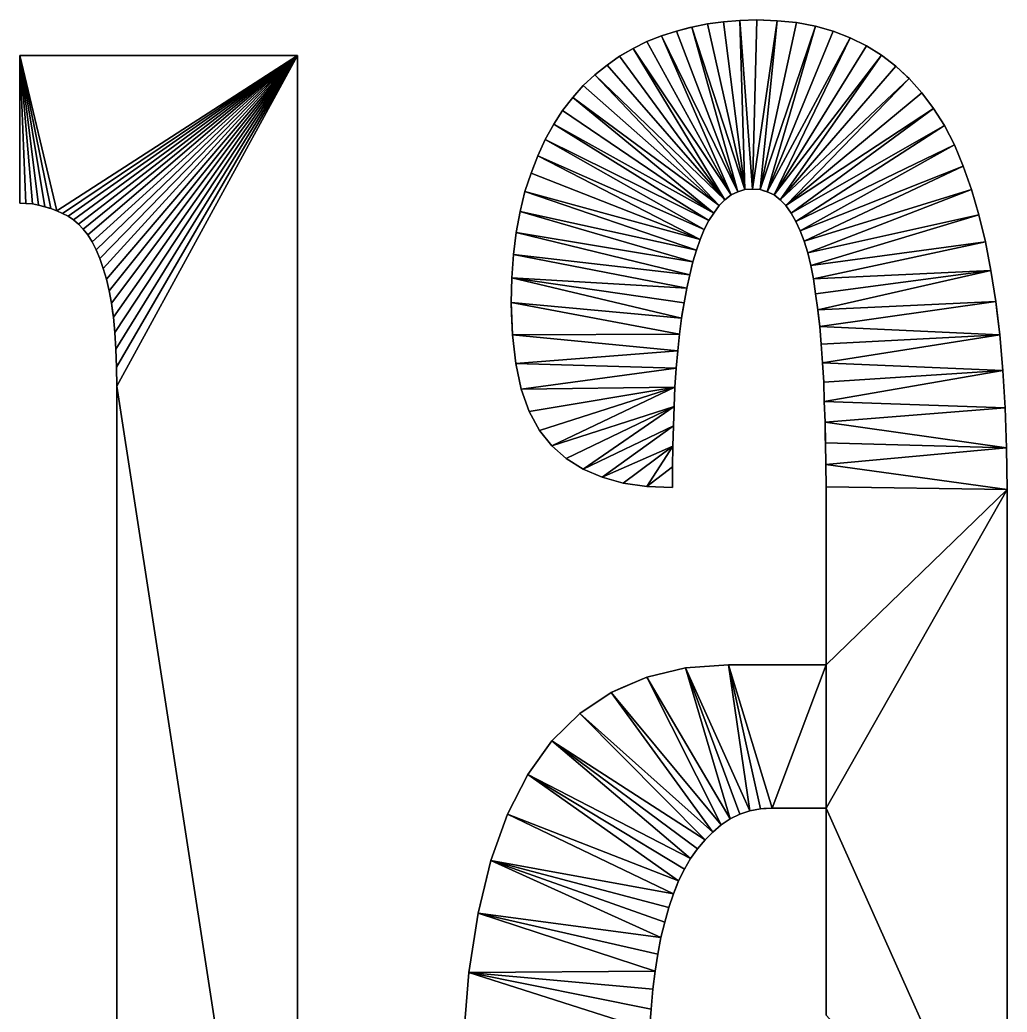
# Model space of a CAD drawing. Extents: x -29.1 to 29.1, y -25 to 25.
# Drawn here: x 5.527 to 9.063, y -12.741 to -9.188 of the extents above; entities that cross this region are included whole.
import ezdxf

# ---------------------------------------------------------------- set-up
doc = ezdxf.new("R2010")
doc.units = 0
doc.header["$MEASUREMENT"] = 0
doc.layers.add('ConstrLine', color=7, linetype='Continuous')
doc.layers.add('ObjLayer', color=2, linetype='Continuous')

msp = doc.modelspace()

# ---------------------------------------------------------------- linework, layer by layer
at = {"layer": 'ConstrLine'}
for points in [[(7.934, -9.214, 5), (8.124, -9.796, 5), (7.99, -9.202, 5)], [(7.934, -9.214, 4), (7.934, -9.214, 5), (7.99, -9.202, 5)], [(7.934, -9.214, 4), (7.99, -9.202, 5), (7.99, -9.202, 4)], [(8.047, -9.195, 5), (7.99, -9.202, 5), (8.124, -9.796, 5)], [(7.99, -9.202, 4), (7.99, -9.202, 5), (8.047, -9.195, 5)], [(7.99, -9.202, 4), (8.047, -9.195, 5), (8.047, -9.195, 4)], [(8.106, -9.19, 5), (8.047, -9.195, 5), (8.124, -9.796, 5)], [(8.047, -9.195, 4), (8.047, -9.195, 5), (8.106, -9.19, 5)], [(8.047, -9.195, 4), (8.106, -9.19, 5), (8.106, -9.19, 4)], [(8.166, -9.188, 5), (8.106, -9.19, 5), (8.151, -9.794, 5)], [(8.106, -9.19, 4), (8.106, -9.19, 5), (8.166, -9.188, 5)], [(8.106, -9.19, 4), (8.166, -9.188, 5), (8.166, -9.188, 4)], [(8.124, -9.796, 5), (8.151, -9.794, 5), (8.106, -9.19, 5)], [(8.239, -9.191, 5), (8.166, -9.188, 5), (8.151, -9.794, 5)], [(8.151, -9.794, 5), (8.178, -9.796, 5), (8.239, -9.191, 5)], [(8.239, -9.191, 5), (8.192, -9.1891, 4), (8.166, -9.188, 5)], [(8.166, -9.188, 4), (8.166, -9.188, 5), (8.192, -9.1891, 4)], [(8.309, -9.198, 5), (8.239, -9.191, 5), (8.178, -9.796, 5)], [(8.376, -9.211, 5), (8.309, -9.198, 5), (8.178, -9.796, 5)], [(8.239, -9.191, 5), (8.239, -9.191, 4), (8.192, -9.1891, 4)], [(8.239, -9.191, 4), (8.239, -9.191, 5), (8.309, -9.198, 5)], [(8.239, -9.191, 4), (8.309, -9.198, 5), (8.309, -9.198, 4)], [(8.309, -9.198, 4), (8.309, -9.198, 5), (8.376, -9.211, 5)], [(8.309, -9.198, 4), (8.376, -9.211, 5), (8.376, -9.211, 4)], [(7.879, -9.228, 5), (7.825, -9.245, 5), (8.098, -9.804, 5)], [(7.825, -9.245, 4), (7.825, -9.245, 5), (7.879, -9.228, 5)], [(7.825, -9.245, 4), (7.879, -9.228, 5), (7.879, -9.228, 4)], [(7.934, -9.214, 5), (7.879, -9.228, 5), (8.098, -9.804, 5)], [(7.934, -9.214, 5), (7.9261, -9.216, 4), (7.879, -9.228, 5)], [(7.879, -9.228, 4), (7.879, -9.228, 5), (7.9261, -9.216, 4)], [(7.934, -9.214, 5), (7.934, -9.214, 4), (7.9261, -9.216, 4)], [(8.124, -9.796, 5), (7.934, -9.214, 5), (8.098, -9.804, 5)], [(8.178, -9.796, 5), (8.204, -9.804, 5), (8.376, -9.211, 5)], [(8.44, -9.229, 5), (8.376, -9.211, 5), (8.204, -9.804, 5)], [(8.501, -9.253, 5), (8.44, -9.229, 5), (8.204, -9.804, 5)], [(8.44, -9.229, 5), (8.3938, -9.216, 4), (8.376, -9.211, 5)], [(8.376, -9.211, 4), (8.376, -9.211, 5), (8.3938, -9.216, 4)], [(8.44, -9.229, 5), (8.44, -9.229, 4), (8.3938, -9.216, 4)], [(8.44, -9.229, 4), (8.44, -9.229, 5), (8.501, -9.253, 5)], [(8.44, -9.229, 4), (8.501, -9.253, 5), (8.501, -9.253, 4)], [(7.773, -9.266, 5), (7.723, -9.29, 5), (8.075, -9.815, 5)], [(7.723, -9.29, 4), (7.723, -9.29, 5), (7.773, -9.266, 5)], [(7.723, -9.29, 4), (7.773, -9.266, 5), (7.773, -9.266, 4)], [(7.825, -9.245, 5), (7.773, -9.266, 5), (8.075, -9.815, 5)], [(7.773, -9.266, 4), (7.773, -9.266, 5), (7.825, -9.245, 5)], [(7.773, -9.266, 4), (7.825, -9.245, 5), (7.825, -9.245, 4)], [(8.075, -9.815, 5), (8.098, -9.804, 5), (7.825, -9.245, 5)], [(8.204, -9.804, 5), (8.228, -9.815, 5), (8.501, -9.253, 5)], [(8.559, -9.281, 5), (8.501, -9.253, 5), (8.228, -9.815, 5)], [(8.501, -9.253, 4), (8.501, -9.253, 5), (8.559, -9.281, 5)], [(8.501, -9.253, 4), (8.559, -9.281, 5), (8.559, -9.281, 4)], [(7.723, -9.29, 5), (7.675, -9.318, 5), (8.052, -9.832, 5)], [(7.675, -9.318, 5), (7.723, -9.29, 5), (7.68, -9.3151, 4)], [(7.723, -9.29, 4), (7.68, -9.3151, 4), (7.723, -9.29, 5)], [(8.052, -9.832, 5), (8.075, -9.815, 5), (7.723, -9.29, 5)], [(8.613, -9.314, 5), (8.559, -9.281, 5), (8.228, -9.815, 5)], [(8.559, -9.281, 4), (8.559, -9.281, 5), (8.613, -9.314, 5)], [(8.559, -9.281, 4), (8.613, -9.314, 5), (8.613, -9.314, 4)], [(5.594, -9.851, 5), (5.616, -9.857, 5), (5.527, -9.316, 5)], [(5.527, -9.844, 5), (5.549, -9.845, 5), (5.527, -9.316, 5)], [(5.549, -9.845, 5), (5.572, -9.847, 5), (5.527, -9.316, 5)], [(5.572, -9.847, 5), (5.594, -9.851, 5), (5.527, -9.316, 5)], [(5.616, -9.857, 5), (5.638, -9.864, 5), (5.527, -9.316, 5)], [(5.638, -9.864, 5), (5.659, -9.872, 5), (5.527, -9.316, 5)], [(5.527, -9.316, 5), (5.659, -9.872, 5), (6.522, -9.316, 5)], [(5.527, -9.316, 5), (5.527, -9.316, 4), (5.527, -9.844, 4)], [(5.527, -9.316, 5), (5.527, -9.844, 4), (5.527, -9.844, 5)], [(5.527, -9.316, 5), (6.522, -9.316, 5), (5.527, -9.316, 4)], [(6.522, -9.316, 5), (6.522, -9.316, 4), (5.527, -9.316, 4)], [(5.68, -9.881, 5), (6.522, -9.316, 5), (5.659, -9.872, 5)], [(5.7, -9.891, 5), (6.522, -9.316, 5), (5.68, -9.881, 5)], [(5.719, -9.904, 5), (6.522, -9.316, 5), (5.7, -9.891, 5)], [(5.737, -9.92, 5), (6.522, -9.316, 5), (5.719, -9.904, 5)], [(5.754, -9.938, 5), (6.522, -9.316, 5), (5.737, -9.92, 5)], [(5.77, -9.958, 5), (6.522, -9.316, 5), (5.754, -9.938, 5)], [(5.786, -9.983, 5), (6.522, -9.316, 5), (5.77, -9.958, 5)], [(5.8, -10.012, 5), (6.522, -9.316, 5), (5.786, -9.983, 5)], [(5.8, -10.012, 5), (5.814, -10.043, 5), (6.522, -9.316, 5)], [(5.814, -10.043, 5), (5.826, -10.078, 5), (6.522, -9.316, 5)], [(5.826, -10.078, 5), (5.837, -10.116, 5), (6.522, -9.316, 5)], [(5.837, -10.116, 5), (5.847, -10.158, 5), (6.522, -9.316, 5)], [(5.855, -10.203, 5), (6.522, -9.316, 5), (5.847, -10.158, 5)], [(5.862, -10.253, 5), (6.522, -9.316, 5), (5.855, -10.203, 5)], [(5.862, -10.253, 5), (5.867, -10.307, 5), (6.522, -9.316, 5)], [(5.867, -10.307, 5), (5.871, -10.367, 5), (6.522, -9.316, 5)], [(5.871, -10.367, 5), (5.873, -10.431, 5), (6.522, -9.316, 5)], [(5.873, -10.431, 5), (5.874, -10.5, 5), (6.522, -9.316, 5)], [(6.522, -9.316, 5), (5.874, -10.5, 5), (6.522, -14.698, 5)], [(6.522, -14.698, 5), (6.522, -14.698, 4), (6.522, -9.316, 5)], [(6.522, -9.316, 4), (6.522, -9.316, 5), (6.522, -14.698, 4)], [(7.675, -9.318, 5), (7.63, -9.35, 5), (8.052, -9.832, 5)], [(7.63, -9.35, 4), (7.63, -9.35, 5), (7.675, -9.318, 5)], [(7.63, -9.35, 4), (7.675, -9.318, 5), (7.675, -9.318, 4)], [(7.675, -9.318, 4), (7.675, -9.318, 5), (7.68, -9.3151, 4)], [(8.228, -9.815, 5), (8.25, -9.832, 5), (8.613, -9.314, 5)], [(8.664, -9.354, 5), (8.613, -9.314, 5), (8.25, -9.832, 5)], [(8.613, -9.314, 4), (8.613, -9.314, 5), (8.664, -9.354, 5)], [(8.613, -9.314, 4), (8.664, -9.354, 5), (8.664, -9.354, 4)], [(7.63, -9.35, 5), (7.586, -9.385, 5), (8.052, -9.832, 5)], [(7.586, -9.385, 4), (7.586, -9.385, 5), (7.63, -9.35, 5)], [(7.586, -9.385, 4), (7.63, -9.35, 5), (7.63, -9.35, 4)], [(8.712, -9.398, 5), (8.664, -9.354, 5), (8.25, -9.832, 5)], [(8.664, -9.354, 4), (8.664, -9.354, 5), (8.704, -9.3907, 4)], [(8.664, -9.354, 5), (8.712, -9.398, 5), (8.704, -9.3907, 4)], [(7.586, -9.385, 5), (7.545, -9.423, 5), (8.032, -9.853, 5)], [(7.545, -9.423, 4), (7.545, -9.423, 5), (7.586, -9.385, 5)], [(7.545, -9.423, 4), (7.586, -9.385, 5), (7.586, -9.385, 4)], [(8.032, -9.853, 5), (8.052, -9.832, 5), (7.586, -9.385, 5)], [(8.25, -9.832, 5), (8.27, -9.853, 5), (8.712, -9.398, 5)], [(8.757, -9.449, 5), (8.712, -9.398, 5), (8.27, -9.853, 5)], [(8.712, -9.398, 4), (8.704, -9.3907, 4), (8.712, -9.398, 5)], [(8.712, -9.398, 4), (8.712, -9.398, 5), (8.757, -9.449, 5)], [(8.712, -9.398, 4), (8.757, -9.449, 5), (8.757, -9.449, 4)], [(7.545, -9.423, 5), (7.507, -9.466, 5), (8.032, -9.853, 5)], [(7.545, -9.423, 4), (7.507, -9.466, 4), (7.507, -9.466, 5)], [(7.545, -9.423, 4), (7.507, -9.466, 5), (7.545, -9.423, 5)], [(8.799, -9.505, 5), (8.757, -9.449, 5), (8.27, -9.853, 5)], [(8.757, -9.449, 4), (8.757, -9.449, 5), (8.799, -9.505, 5)], [(8.757, -9.449, 4), (8.799, -9.505, 5), (8.799, -9.505, 4)], [(7.507, -9.466, 5), (7.471, -9.512, 5), (8.012, -9.88, 5)], [(7.507, -9.466, 4), (7.471, -9.512, 4), (7.471, -9.512, 5)], [(7.507, -9.466, 4), (7.471, -9.512, 5), (7.507, -9.466, 5)], [(8.012, -9.88, 5), (8.032, -9.853, 5), (7.507, -9.466, 5)], [(7.471, -9.512, 5), (7.439, -9.562, 5), (8.012, -9.88, 5)], [(7.471, -9.512, 4), (7.439, -9.562, 4), (7.439, -9.562, 5)], [(7.471, -9.512, 4), (7.439, -9.562, 5), (7.471, -9.512, 5)], [(8.27, -9.853, 5), (8.289, -9.88, 5), (8.799, -9.505, 5)], [(8.839, -9.566, 5), (8.799, -9.505, 5), (8.289, -9.88, 5)], [(8.799, -9.505, 4), (8.799, -9.505, 5), (8.839, -9.566, 5)], [(8.799, -9.505, 4), (8.839, -9.566, 5), (8.839, -9.566, 4)], [(7.439, -9.562, 5), (7.409, -9.617, 5), (7.995, -9.907, 5)], [(7.439, -9.562, 4), (7.409, -9.617, 4), (7.409, -9.617, 5)], [(7.439, -9.562, 4), (7.409, -9.617, 5), (7.439, -9.562, 5)], [(7.995, -9.907, 5), (8.012, -9.88, 5), (7.439, -9.562, 5)], [(8.289, -9.88, 5), (8.306, -9.91, 5), (8.839, -9.566, 5)], [(8.874, -9.636, 5), (8.839, -9.566, 5), (8.306, -9.91, 5)], [(8.839, -9.566, 4), (8.839, -9.566, 5), (8.874, -9.636, 5)], [(8.839, -9.566, 4), (8.874, -9.636, 5), (8.874, -9.636, 4)], [(7.409, -9.617, 5), (7.382, -9.675, 5), (7.978, -9.939, 5)], [(7.409, -9.617, 4), (7.382, -9.675, 4), (7.382, -9.675, 5)], [(7.409, -9.617, 4), (7.382, -9.675, 5), (7.409, -9.617, 5)], [(7.978, -9.939, 5), (7.995, -9.907, 5), (7.409, -9.617, 5)], [(8.306, -9.91, 5), (8.322, -9.944, 5), (8.874, -9.636, 5)], [(8.906, -9.712, 5), (8.874, -9.636, 5), (8.322, -9.944, 5)], [(8.874, -9.636, 4), (8.874, -9.636, 5), (8.906, -9.712, 5)], [(8.874, -9.636, 4), (8.906, -9.712, 5), (8.906, -9.712, 4)], [(7.382, -9.675, 5), (7.358, -9.737, 5), (7.963, -9.974, 5)], [(7.3615, -9.728, 4), (7.358, -9.737, 5), (7.382, -9.675, 5)], [(7.382, -9.675, 4), (7.3615, -9.728, 4), (7.382, -9.675, 5)], [(7.963, -9.974, 5), (7.978, -9.939, 5), (7.382, -9.675, 5)], [(7.3615, -9.728, 4), (7.358, -9.737, 4), (7.358, -9.737, 5)], [(8.322, -9.944, 5), (8.336, -9.981, 5), (8.906, -9.712, 5)], [(8.935, -9.796, 5), (8.906, -9.712, 5), (8.336, -9.981, 5)], [(8.906, -9.712, 4), (8.906, -9.712, 5), (8.935, -9.796, 5)], [(8.906, -9.712, 4), (8.935, -9.796, 5), (8.935, -9.796, 4)], [(7.358, -9.737, 5), (7.336, -9.803, 5), (7.963, -9.974, 5)], [(7.358, -9.737, 4), (7.336, -9.803, 4), (7.336, -9.803, 5)], [(7.358, -9.737, 4), (7.336, -9.803, 5), (7.358, -9.737, 5)], [(7.336, -9.803, 5), (7.319, -9.874, 5), (7.95, -10.013, 5)], [(7.336, -9.803, 4), (7.319, -9.874, 4), (7.319, -9.874, 5)], [(7.336, -9.803, 4), (7.319, -9.874, 5), (7.336, -9.803, 5)], [(7.95, -10.013, 5), (7.963, -9.974, 5), (7.336, -9.803, 5)], [(8.075, -9.815, 4), (8.098, -9.804, 5), (8.075, -9.815, 5)], [(8.098, -9.804, 5), (8.075, -9.815, 4), (8.098, -9.804, 4)], [(8.098, -9.804, 5), (8.098, -9.804, 4), (8.124, -9.796, 5)], [(8.124, -9.796, 4), (8.124, -9.796, 5), (8.098, -9.804, 4)], [(8.151, -9.794, 4), (8.151, -9.794, 5), (8.124, -9.796, 5)], [(8.124, -9.796, 4), (8.151, -9.794, 4), (8.124, -9.796, 5)], [(8.151, -9.794, 4), (8.178, -9.796, 5), (8.151, -9.794, 5)], [(8.151, -9.794, 4), (8.178, -9.796, 4), (8.178, -9.796, 5)], [(8.178, -9.796, 5), (8.178, -9.796, 4), (8.192, -9.8003, 4)], [(8.178, -9.796, 5), (8.192, -9.8003, 4), (8.204, -9.804, 5)], [(8.204, -9.804, 4), (8.204, -9.804, 5), (8.192, -9.8003, 4)], [(8.204, -9.804, 4), (8.228, -9.815, 4), (8.228, -9.815, 5)], [(8.204, -9.804, 4), (8.228, -9.815, 5), (8.204, -9.804, 5)], [(8.336, -9.981, 5), (8.349, -10.022, 5), (8.935, -9.796, 5)], [(8.935, -9.796, 5), (8.349, -10.022, 5), (8.962, -9.886, 5)], [(8.935, -9.796, 4), (8.935, -9.796, 5), (8.962, -9.886, 5)], [(8.935, -9.796, 4), (8.962, -9.886, 5), (8.962, -9.886, 4)], [(8.032, -9.853, 4), (8.052, -9.832, 5), (8.032, -9.853, 5)], [(8.052, -9.832, 4), (8.052, -9.832, 5), (8.032, -9.853, 4)], [(8.075, -9.815, 4), (8.075, -9.815, 5), (8.052, -9.832, 5)], [(8.052, -9.832, 4), (8.075, -9.815, 4), (8.052, -9.832, 5)], [(8.228, -9.815, 4), (8.25, -9.832, 4), (8.25, -9.832, 5)], [(8.228, -9.815, 4), (8.25, -9.832, 5), (8.228, -9.815, 5)], [(8.25, -9.832, 4), (8.27, -9.853, 4), (8.27, -9.853, 5)], [(8.25, -9.832, 4), (8.27, -9.853, 5), (8.25, -9.832, 5)], [(5.527, -9.844, 4), (5.549, -9.845, 4), (5.549, -9.845, 5)], [(5.527, -9.844, 4), (5.549, -9.845, 5), (5.527, -9.844, 5)], [(5.549, -9.845, 4), (5.572, -9.847, 4), (5.572, -9.847, 5)], [(5.549, -9.845, 4), (5.572, -9.847, 5), (5.549, -9.845, 5)], [(5.572, -9.847, 4), (5.594, -9.851, 4), (5.594, -9.851, 5)], [(5.572, -9.847, 4), (5.594, -9.851, 5), (5.572, -9.847, 5)], [(5.594, -9.851, 4), (5.616, -9.857, 4), (5.616, -9.857, 5)], [(5.594, -9.851, 4), (5.616, -9.857, 5), (5.594, -9.851, 5)], [(5.616, -9.857, 4), (5.632, -9.8621, 4), (5.616, -9.857, 5)], [(5.632, -9.8621, 4), (5.638, -9.864, 5), (5.616, -9.857, 5)], [(5.632, -9.8621, 4), (5.638, -9.864, 4), (5.638, -9.864, 5)], [(5.638, -9.864, 4), (5.659, -9.872, 4), (5.659, -9.872, 5)], [(5.638, -9.864, 4), (5.659, -9.872, 5), (5.638, -9.864, 5)], [(5.659, -9.872, 4), (5.68, -9.881, 4), (5.68, -9.881, 5)], [(5.659, -9.872, 4), (5.68, -9.881, 5), (5.659, -9.872, 5)], [(7.319, -9.874, 5), (7.305, -9.949, 5), (7.937, -10.055, 5)], [(7.319, -9.874, 4), (7.305, -9.949, 4), (7.305, -9.949, 5)], [(7.319, -9.874, 4), (7.305, -9.949, 5), (7.319, -9.874, 5)], [(7.937, -10.055, 5), (7.95, -10.013, 5), (7.319, -9.874, 5)], [(8.032, -9.853, 5), (8.012, -9.88, 5), (8.012, -9.88, 4)], [(8.032, -9.853, 4), (8.032, -9.853, 5), (8.012, -9.88, 4)], [(8.27, -9.853, 4), (8.289, -9.88, 4), (8.289, -9.88, 5)], [(8.27, -9.853, 4), (8.289, -9.88, 5), (8.27, -9.853, 5)], [(5.68, -9.881, 4), (5.7, -9.891, 4), (5.7, -9.891, 5)], [(5.68, -9.881, 4), (5.7, -9.891, 5), (5.68, -9.881, 5)], [(5.7, -9.891, 4), (5.719, -9.904, 4), (5.719, -9.904, 5)], [(5.7, -9.891, 4), (5.719, -9.904, 5), (5.7, -9.891, 5)], [(5.719, -9.904, 4), (5.737, -9.92, 4), (5.737, -9.92, 5)], [(5.719, -9.904, 4), (5.737, -9.92, 5), (5.719, -9.904, 5)], [(7.978, -9.939, 4), (7.995, -9.907, 4), (7.978, -9.939, 5)], [(7.995, -9.907, 5), (7.978, -9.939, 5), (7.995, -9.907, 4)], [(8.012, -9.88, 4), (8.012, -9.88, 5), (7.995, -9.907, 5)], [(7.995, -9.907, 5), (7.995, -9.907, 4), (8.012, -9.88, 4)], [(8.289, -9.88, 4), (8.306, -9.91, 4), (8.306, -9.91, 5)], [(8.289, -9.88, 4), (8.306, -9.91, 5), (8.289, -9.88, 5)], [(8.306, -9.91, 4), (8.322, -9.944, 4), (8.322, -9.944, 5)], [(8.306, -9.91, 4), (8.322, -9.944, 5), (8.306, -9.91, 5)], [(8.349, -10.022, 5), (8.36, -10.067, 5), (8.962, -9.886, 5)], [(8.985, -9.983, 5), (8.962, -9.886, 5), (8.36, -10.067, 5)], [(8.962, -9.886, 4), (8.962, -9.886, 5), (8.985, -9.983, 5)], [(8.962, -9.886, 4), (8.985, -9.983, 5), (8.985, -9.983, 4)], [(5.737, -9.92, 4), (5.754, -9.938, 4), (5.754, -9.938, 5)], [(5.737, -9.92, 4), (5.754, -9.938, 5), (5.737, -9.92, 5)], [(5.754, -9.938, 4), (5.77, -9.958, 4), (5.77, -9.958, 5)], [(5.754, -9.938, 4), (5.77, -9.958, 5), (5.754, -9.938, 5)], [(7.963, -9.974, 5), (7.963, -9.974, 4), (7.978, -9.939, 5)], [(7.978, -9.939, 4), (7.978, -9.939, 5), (7.963, -9.974, 4)], [(8.322, -9.944, 4), (8.336, -9.981, 4), (8.336, -9.981, 5)], [(8.322, -9.944, 4), (8.336, -9.981, 5), (8.322, -9.944, 5)], [(5.77, -9.958, 4), (5.786, -9.983, 4), (5.786, -9.983, 5)], [(5.77, -9.958, 4), (5.786, -9.983, 5), (5.77, -9.958, 5)], [(5.786, -9.983, 4), (5.8, -10.012, 4), (5.8, -10.012, 5)], [(5.786, -9.983, 4), (5.8, -10.012, 5), (5.786, -9.983, 5)], [(7.305, -9.949, 5), (7.295, -10.028, 5), (7.926, -10.101, 5)], [(7.305, -9.949, 4), (7.295, -10.028, 4), (7.295, -10.028, 5)], [(7.305, -9.949, 4), (7.295, -10.028, 5), (7.305, -9.949, 5)], [(7.926, -10.101, 5), (7.937, -10.055, 5), (7.305, -9.949, 5)], [(7.95, -10.013, 4), (7.963, -9.974, 5), (7.95, -10.013, 5)], [(7.963, -9.974, 4), (7.963, -9.974, 5), (7.95, -10.013, 4)], [(8.336, -9.981, 4), (8.349, -10.022, 4), (8.349, -10.022, 5)], [(8.336, -9.981, 4), (8.349, -10.022, 5), (8.336, -9.981, 5)], [(8.36, -10.067, 5), (8.369, -10.115, 5), (8.985, -9.983, 5)], [(9.005, -10.086, 5), (8.985, -9.983, 5), (8.369, -10.115, 5)], [(8.985, -9.983, 4), (8.985, -9.983, 5), (9.005, -10.086, 5)], [(8.985, -9.983, 4), (9.005, -10.086, 5), (9.005, -10.086, 4)], [(5.8, -10.012, 4), (5.814, -10.043, 4), (5.814, -10.043, 5)], [(5.8, -10.012, 4), (5.814, -10.043, 5), (5.8, -10.012, 5)], [(7.95, -10.013, 4), (7.95, -10.013, 5), (7.937, -10.055, 5)], [(7.95, -10.013, 4), (7.937, -10.055, 5), (7.937, -10.055, 4)], [(5.814, -10.043, 4), (5.826, -10.078, 4), (5.826, -10.078, 5)], [(5.814, -10.043, 4), (5.826, -10.078, 5), (5.814, -10.043, 5)], [(7.295, -10.028, 5), (7.289, -10.112, 5), (7.916, -10.149, 5)], [(7.295, -10.028, 4), (7.289, -10.112, 4), (7.289, -10.112, 5)], [(7.295, -10.028, 4), (7.289, -10.112, 5), (7.295, -10.028, 5)], [(7.916, -10.149, 5), (7.926, -10.101, 5), (7.295, -10.028, 5)], [(8.349, -10.022, 4), (8.36, -10.067, 4), (8.36, -10.067, 5)], [(8.349, -10.022, 4), (8.36, -10.067, 5), (8.349, -10.022, 5)], [(5.826, -10.078, 4), (5.837, -10.116, 4), (5.837, -10.116, 5)], [(5.826, -10.078, 4), (5.837, -10.116, 5), (5.826, -10.078, 5)], [(7.937, -10.055, 5), (7.926, -10.101, 5), (7.936, -10.0592, 4)], [(7.926, -10.101, 4), (7.936, -10.0592, 4), (7.926, -10.101, 5)], [(7.937, -10.055, 4), (7.937, -10.055, 5), (7.936, -10.0592, 4)], [(8.36, -10.067, 4), (8.369, -10.115, 4), (8.369, -10.115, 5)], [(8.36, -10.067, 4), (8.369, -10.115, 5), (8.36, -10.067, 5)], [(8.369, -10.115, 5), (8.377, -10.169, 5), (9.005, -10.086, 5)], [(8.377, -10.169, 5), (8.385, -10.226, 5), (9.005, -10.086, 5)], [(9.022, -10.197, 5), (9.005, -10.086, 5), (8.385, -10.226, 5)], [(9.005, -10.086, 4), (9.005, -10.086, 5), (9.022, -10.197, 5)], [(9.005, -10.086, 4), (9.022, -10.197, 5), (9.022, -10.197, 4)], [(5.837, -10.116, 4), (5.847, -10.158, 4), (5.847, -10.158, 5)], [(5.837, -10.116, 4), (5.847, -10.158, 5), (5.837, -10.116, 5)], [(7.289, -10.112, 5), (7.287, -10.2, 5), (7.897, -10.256, 5)], [(7.289, -10.112, 4), (7.287, -10.2, 4), (7.287, -10.2, 5)], [(7.289, -10.112, 4), (7.287, -10.2, 5), (7.289, -10.112, 5)], [(7.906, -10.201, 5), (7.916, -10.149, 5), (7.289, -10.112, 5)], [(7.897, -10.256, 5), (7.906, -10.201, 5), (7.289, -10.112, 5)], [(7.916, -10.149, 5), (7.916, -10.149, 4), (7.926, -10.101, 5)], [(7.926, -10.101, 5), (7.916, -10.149, 4), (7.926, -10.101, 4)], [(8.369, -10.115, 4), (8.377, -10.169, 4), (8.377, -10.169, 5)], [(8.369, -10.115, 4), (8.377, -10.169, 5), (8.369, -10.115, 5)], [(5.847, -10.158, 4), (5.855, -10.203, 4), (5.855, -10.203, 5)], [(5.847, -10.158, 4), (5.855, -10.203, 5), (5.847, -10.158, 5)], [(7.916, -10.149, 4), (7.916, -10.149, 5), (7.906, -10.201, 5)], [(7.906, -10.201, 5), (7.906, -10.201, 4), (7.916, -10.149, 4)], [(8.377, -10.169, 4), (8.385, -10.226, 4), (8.385, -10.226, 5)], [(8.377, -10.169, 4), (8.385, -10.226, 5), (8.377, -10.169, 5)], [(8.385, -10.226, 5), (8.392, -10.286, 5), (9.022, -10.197, 5)], [(9.037, -10.316, 5), (9.022, -10.197, 5), (8.392, -10.286, 5)], [(9.022, -10.197, 4), (9.022, -10.197, 5), (9.0274, -10.24, 4)], [(9.022, -10.197, 5), (9.037, -10.316, 5), (9.0274, -10.24, 4)], [(5.855, -10.203, 4), (5.8602, -10.24, 4), (5.855, -10.203, 5)], [(5.8602, -10.24, 4), (5.862, -10.253, 5), (5.855, -10.203, 5)], [(7.889, -10.313, 5), (7.897, -10.256, 5), (7.287, -10.2, 5)], [(7.287, -10.2, 5), (7.291, -10.316, 5), (7.889, -10.313, 5)], [(7.287, -10.2, 4), (7.2884, -10.24, 4), (7.287, -10.2, 5)], [(7.2884, -10.24, 4), (7.291, -10.316, 5), (7.287, -10.2, 5)], [(7.897, -10.256, 5), (7.8996, -10.24, 4), (7.906, -10.201, 5)], [(7.906, -10.201, 4), (7.906, -10.201, 5), (7.8996, -10.24, 4)], [(8.392, -10.286, 5), (8.385, -10.226, 5), (8.3866, -10.24, 4)], [(8.385, -10.226, 4), (8.3866, -10.24, 4), (8.385, -10.226, 5)], [(5.8602, -10.24, 4), (5.862, -10.253, 4), (5.862, -10.253, 5)], [(5.862, -10.253, 4), (5.867, -10.307, 4), (5.867, -10.307, 5)], [(5.862, -10.253, 4), (5.867, -10.307, 5), (5.862, -10.253, 5)], [(7.2884, -10.24, 4), (7.291, -10.316, 4), (7.291, -10.316, 5)], [(7.897, -10.256, 4), (7.897, -10.256, 5), (7.889, -10.313, 5)], [(7.897, -10.256, 4), (7.889, -10.313, 5), (7.889, -10.313, 4)], [(7.897, -10.256, 4), (7.8996, -10.24, 4), (7.897, -10.256, 5)], [(8.3866, -10.24, 4), (8.392, -10.286, 4), (8.392, -10.286, 5)], [(9.037, -10.316, 4), (9.0274, -10.24, 4), (9.037, -10.316, 5)], [(8.392, -10.286, 5), (8.397, -10.349, 5), (9.037, -10.316, 5)], [(8.392, -10.286, 4), (8.397, -10.349, 4), (8.397, -10.349, 5)], [(8.392, -10.286, 4), (8.397, -10.349, 5), (8.392, -10.286, 5)], [(5.867, -10.307, 4), (5.871, -10.367, 4), (5.871, -10.367, 5)], [(5.867, -10.307, 4), (5.871, -10.367, 5), (5.867, -10.307, 5)], [(7.883, -10.373, 5), (7.889, -10.313, 5), (7.291, -10.316, 5)], [(7.291, -10.316, 5), (7.303, -10.419, 5), (7.883, -10.373, 5)], [(7.291, -10.316, 4), (7.303, -10.419, 4), (7.303, -10.419, 5)], [(7.291, -10.316, 4), (7.303, -10.419, 5), (7.291, -10.316, 5)], [(7.889, -10.313, 4), (7.889, -10.313, 5), (7.883, -10.373, 5)], [(7.889, -10.313, 4), (7.883, -10.373, 5), (7.883, -10.373, 4)], [(8.397, -10.349, 5), (8.402, -10.416, 5), (9.037, -10.316, 5)], [(9.048, -10.443, 5), (9.037, -10.316, 5), (8.402, -10.416, 5)], [(9.037, -10.316, 4), (9.037, -10.316, 5), (9.048, -10.443, 5)], [(9.037, -10.316, 4), (9.048, -10.443, 5), (9.048, -10.443, 4)], [(5.871, -10.367, 4), (5.873, -10.431, 4), (5.873, -10.431, 5)], [(5.871, -10.367, 4), (5.873, -10.431, 5), (5.871, -10.367, 5)], [(7.877, -10.435, 5), (7.883, -10.373, 5), (7.303, -10.419, 5)], [(7.883, -10.373, 4), (7.883, -10.373, 5), (7.877, -10.435, 5)], [(7.883, -10.373, 4), (7.877, -10.435, 5), (7.877, -10.435, 4)], [(8.397, -10.349, 4), (8.402, -10.416, 4), (8.402, -10.416, 5)], [(8.397, -10.349, 4), (8.402, -10.416, 5), (8.397, -10.349, 5)], [(5.873, -10.431, 4), (5.874, -10.5, 4), (5.874, -10.5, 5)], [(5.873, -10.431, 4), (5.874, -10.5, 5), (5.873, -10.431, 5)], [(7.303, -10.419, 5), (7.323, -10.51, 5), (7.877, -10.435, 5)], [(7.303, -10.419, 4), (7.323, -10.51, 4), (7.323, -10.51, 5)], [(7.303, -10.419, 4), (7.323, -10.51, 5), (7.303, -10.419, 5)], [(7.873, -10.503, 5), (7.877, -10.435, 5), (7.323, -10.51, 5)], [(7.877, -10.435, 4), (7.877, -10.435, 5), (7.873, -10.503, 5)], [(7.877, -10.435, 4), (7.873, -10.503, 5), (7.873, -10.503, 4)], [(8.402, -10.416, 5), (8.406, -10.485, 5), (9.048, -10.443, 5)], [(8.402, -10.416, 4), (8.406, -10.485, 4), (8.406, -10.485, 5)], [(8.402, -10.416, 4), (8.406, -10.485, 5), (8.402, -10.416, 5)], [(8.406, -10.485, 5), (8.408, -10.555, 5), (9.048, -10.443, 5)], [(9.056, -10.577, 5), (9.048, -10.443, 5), (8.408, -10.555, 5)], [(9.048, -10.443, 4), (9.048, -10.443, 5), (9.056, -10.577, 5)], [(9.048, -10.443, 4), (9.056, -10.577, 5), (9.056, -10.577, 4)], [(5.874, -14.619, 5), (6.522, -14.698, 5), (5.874, -10.5, 5)], [(5.874, -10.5, 4), (5.874, -14.619, 5), (5.874, -10.5, 5)], [(5.874, -10.5, 4), (5.874, -14.619, 4), (5.874, -14.619, 5)], [(7.323, -10.51, 5), (7.351, -10.59, 5), (7.873, -10.503, 5)], [(7.323, -10.51, 4), (7.351, -10.59, 4), (7.351, -10.59, 5)], [(7.323, -10.51, 4), (7.351, -10.59, 5), (7.323, -10.51, 5)], [(7.351, -10.59, 5), (7.388, -10.658, 5), (7.873, -10.503, 5)], [(7.388, -10.658, 5), (7.432, -10.713, 5), (7.873, -10.503, 5)], [(7.87, -10.572, 5), (7.873, -10.503, 5), (7.432, -10.713, 5)], [(7.873, -10.503, 4), (7.873, -10.503, 5), (7.87, -10.572, 5)], [(7.873, -10.503, 4), (7.87, -10.572, 5), (7.87, -10.572, 4)], [(8.406, -10.485, 4), (8.408, -10.555, 4), (8.408, -10.555, 5)], [(8.406, -10.485, 4), (8.408, -10.555, 5), (8.406, -10.485, 5)], [(7.484, -10.759, 5), (7.87, -10.572, 5), (7.432, -10.713, 5)], [(7.484, -10.759, 5), (7.544, -10.797, 5), (7.87, -10.572, 5)], [(7.868, -10.642, 5), (7.87, -10.572, 5), (7.544, -10.797, 5)], [(7.87, -10.572, 4), (7.87, -10.572, 5), (7.868, -10.642, 5)], [(7.87, -10.572, 4), (7.868, -10.642, 5), (7.868, -10.642, 4)], [(8.408, -10.555, 5), (8.411, -10.628, 5), (9.056, -10.577, 5)], [(8.408, -10.555, 4), (8.411, -10.628, 4), (8.411, -10.628, 5)], [(8.408, -10.555, 4), (8.411, -10.628, 5), (8.408, -10.555, 5)], [(9.056, -10.577, 5), (8.411, -10.628, 5), (9.061, -10.72, 5)], [(9.056, -10.577, 4), (9.056, -10.577, 5), (9.061, -10.72, 5)], [(9.056, -10.577, 4), (9.061, -10.72, 5), (9.061, -10.72, 4)], [(7.351, -10.59, 4), (7.388, -10.658, 4), (7.388, -10.658, 5)], [(7.351, -10.59, 4), (7.388, -10.658, 5), (7.351, -10.59, 5)], [(7.388, -10.658, 4), (7.432, -10.713, 4), (7.432, -10.713, 5)], [(7.388, -10.658, 4), (7.432, -10.713, 5), (7.388, -10.658, 5)], [(7.612, -10.826, 5), (7.868, -10.642, 5), (7.544, -10.797, 5)], [(7.868, -10.642, 5), (7.612, -10.826, 5), (7.866, -10.714, 5)], [(7.868, -10.642, 4), (7.868, -10.642, 5), (7.866, -10.714, 5)], [(7.868, -10.642, 4), (7.866, -10.714, 5), (7.866, -10.714, 4)], [(8.412, -10.703, 5), (9.061, -10.72, 5), (8.411, -10.628, 5)], [(8.412, -10.703, 5), (8.411, -10.628, 5), (8.4118, -10.688, 4)], [(8.411, -10.628, 4), (8.4118, -10.688, 4), (8.411, -10.628, 5)], [(8.4118, -10.688, 4), (8.412, -10.703, 4), (8.412, -10.703, 5)], [(7.432, -10.713, 4), (7.484, -10.759, 4), (7.484, -10.759, 5)], [(7.432, -10.713, 4), (7.484, -10.759, 5), (7.432, -10.713, 5)], [(7.688, -10.847, 5), (7.866, -10.714, 5), (7.612, -10.826, 5)], [(7.688, -10.847, 5), (7.773, -10.859, 5), (7.866, -10.714, 5)], [(7.865, -10.788, 5), (7.866, -10.714, 5), (7.773, -10.859, 5)], [(7.866, -10.714, 4), (7.866, -10.714, 5), (7.865, -10.788, 5)], [(7.866, -10.714, 4), (7.865, -10.788, 5), (7.865, -10.788, 4)], [(8.412, -10.703, 5), (8.414, -10.78, 5), (9.061, -10.72, 5)], [(8.412, -10.703, 4), (8.414, -10.78, 4), (8.414, -10.78, 5)], [(8.412, -10.703, 4), (8.414, -10.78, 5), (8.412, -10.703, 5)], [(9.063, -10.87, 5), (9.061, -10.72, 5), (8.414, -10.78, 5)], [(9.061, -10.72, 4), (9.061, -10.72, 5), (9.063, -10.87, 5)], [(9.061, -10.72, 4), (9.063, -10.87, 5), (9.063, -10.87, 4)], [(7.484, -10.759, 4), (7.544, -10.797, 4), (7.544, -10.797, 5)], [(7.484, -10.759, 4), (7.544, -10.797, 5), (7.484, -10.759, 5)], [(7.544, -10.797, 4), (7.612, -10.826, 4), (7.612, -10.826, 5)], [(7.544, -10.797, 4), (7.612, -10.826, 5), (7.544, -10.797, 5)], [(7.865, -10.863, 5), (7.865, -10.788, 5), (7.773, -10.859, 5)], [(7.865, -10.788, 4), (7.865, -10.788, 5), (7.865, -10.863, 5)], [(7.865, -10.788, 4), (7.865, -10.863, 5), (7.865, -10.863, 4)], [(8.415, -10.86, 5), (9.063, -10.87, 5), (8.414, -10.78, 5)], [(8.414, -10.78, 4), (8.415, -10.86, 4), (8.415, -10.86, 5)], [(8.414, -10.78, 4), (8.415, -10.86, 5), (8.414, -10.78, 5)], [(7.612, -10.826, 4), (7.688, -10.847, 5), (7.612, -10.826, 5)], [(7.612, -10.826, 4), (7.688, -10.847, 4), (7.688, -10.847, 5)], [(7.688, -10.847, 4), (7.773, -10.859, 4), (7.773, -10.859, 5)], [(7.688, -10.847, 4), (7.773, -10.859, 5), (7.688, -10.847, 5)], [(7.773, -10.859, 4), (7.865, -10.863, 4), (7.865, -10.863, 5)], [(7.773, -10.859, 4), (7.865, -10.863, 5), (7.773, -10.859, 5)], [(8.415, -10.86, 5), (8.415, -11.498, 5), (9.063, -10.87, 5)], [(8.415, -10.86, 4), (8.415, -11.498, 4), (8.415, -11.498, 5)], [(8.415, -11.498, 5), (8.415, -10.86, 5), (8.415, -10.86, 4)], [(8.415, -12.011, 5), (9.063, -10.87, 5), (8.415, -11.498, 5)], [(9.063, -10.87, 5), (8.415, -12.011, 5), (9.063, -13.46, 5)], [(9.063, -10.87, 4), (9.063, -10.87, 5), (9.063, -13.46, 4)], [(9.063, -13.46, 5), (9.063, -13.46, 4), (9.063, -10.87, 5)], [(7.911, -11.508, 5), (7.772, -11.541, 5), (8.071, -12.049, 5)], [(7.772, -11.541, 4), (7.772, -11.541, 5), (7.911, -11.508, 5)], [(7.772, -11.541, 4), (7.911, -11.508, 5), (7.911, -11.508, 4)], [(8.065, -11.498, 5), (7.911, -11.508, 5), (8.142, -12.02, 5)], [(7.911, -11.508, 4), (7.911, -11.508, 5), (8.065, -11.498, 5)], [(7.911, -11.508, 4), (8.065, -11.498, 5), (8.065, -11.498, 4)], [(8.105, -12.032, 5), (8.142, -12.02, 5), (7.911, -11.508, 5)], [(8.071, -12.049, 5), (8.105, -12.032, 5), (7.911, -11.508, 5)], [(8.18, -12.013, 5), (8.065, -11.498, 5), (8.142, -12.02, 5)], [(8.065, -11.498, 5), (8.221, -12.011, 5), (8.415, -11.498, 5)], [(8.221, -12.011, 5), (8.065, -11.498, 5), (8.18, -12.013, 5)], [(8.065, -11.498, 4), (8.065, -11.498, 5), (8.415, -11.498, 4)], [(8.065, -11.498, 5), (8.415, -11.498, 5), (8.415, -11.498, 4)], [(8.415, -12.011, 5), (8.415, -11.498, 5), (8.221, -12.011, 5)], [(7.772, -11.541, 5), (7.645, -11.596, 5), (8.039, -12.07, 5)], [(7.772, -11.541, 5), (7.68, -11.5808, 4), (7.645, -11.596, 5)], [(7.772, -11.541, 5), (7.772, -11.541, 4), (7.68, -11.5808, 4)], [(8.039, -12.07, 5), (8.071, -12.049, 5), (7.772, -11.541, 5)], [(7.645, -11.596, 4), (7.645, -11.596, 5), (7.68, -11.5808, 4)], [(7.645, -11.596, 5), (7.532, -11.672, 5), (8.009, -12.096, 5)], [(7.532, -11.672, 4), (7.532, -11.672, 5), (7.645, -11.596, 5)], [(7.532, -11.672, 4), (7.645, -11.596, 5), (7.645, -11.596, 4)], [(8.009, -12.096, 5), (8.039, -12.07, 5), (7.645, -11.596, 5)], [(7.532, -11.672, 5), (7.432, -11.77, 5), (7.981, -12.124, 5)], [(7.432, -11.77, 4), (7.432, -11.77, 5), (7.532, -11.672, 5)], [(7.432, -11.77, 4), (7.532, -11.672, 5), (7.532, -11.672, 4)], [(7.981, -12.124, 5), (8.009, -12.096, 5), (7.532, -11.672, 5)], [(7.432, -11.77, 5), (7.346, -11.89, 5), (7.929, -12.191, 5)], [(7.432, -11.77, 4), (7.346, -11.89, 4), (7.346, -11.89, 5)], [(7.432, -11.77, 4), (7.346, -11.89, 5), (7.432, -11.77, 5)], [(7.954, -12.156, 5), (7.981, -12.124, 5), (7.432, -11.77, 5)], [(7.929, -12.191, 5), (7.954, -12.156, 5), (7.432, -11.77, 5)], [(7.346, -11.89, 5), (7.273, -12.032, 5), (7.886, -12.271, 5)], [(7.346, -11.89, 4), (7.273, -12.032, 4), (7.273, -12.032, 5)], [(7.346, -11.89, 4), (7.273, -12.032, 5), (7.346, -11.89, 5)], [(7.907, -12.229, 5), (7.929, -12.191, 5), (7.346, -11.89, 5)], [(7.886, -12.271, 5), (7.907, -12.229, 5), (7.346, -11.89, 5)], [(7.273, -12.032, 5), (7.214, -12.198, 5), (7.868, -12.317, 5)], [(7.273, -12.032, 4), (7.214, -12.198, 4), (7.214, -12.198, 5)], [(7.273, -12.032, 4), (7.214, -12.198, 5), (7.273, -12.032, 5)], [(7.868, -12.317, 5), (7.886, -12.271, 5), (7.273, -12.032, 5)], [(8.071, -12.049, 4), (8.105, -12.032, 4), (8.105, -12.032, 5)], [(8.071, -12.049, 4), (8.105, -12.032, 5), (8.071, -12.049, 5)], [(8.105, -12.032, 4), (8.142, -12.02, 4), (8.142, -12.02, 5)], [(8.105, -12.032, 4), (8.142, -12.02, 5), (8.105, -12.032, 5)], [(8.142, -12.02, 4), (8.18, -12.013, 4), (8.18, -12.013, 5)], [(8.142, -12.02, 4), (8.18, -12.013, 5), (8.142, -12.02, 5)], [(8.221, -12.011, 5), (8.18, -12.013, 5), (8.192, -12.0124, 4)], [(8.18, -12.013, 4), (8.192, -12.0124, 4), (8.18, -12.013, 5)], [(8.192, -12.0124, 4), (8.221, -12.011, 4), (8.221, -12.011, 5)], [(8.221, -12.011, 4), (8.415, -12.011, 4), (8.415, -12.011, 5)], [(8.221, -12.011, 4), (8.415, -12.011, 5), (8.221, -12.011, 5)], [(8.415, -12.752, 5), (9.063, -13.46, 5), (8.415, -12.011, 5)], [(8.415, -12.011, 4), (8.415, -12.752, 4), (8.415, -12.752, 5)], [(8.415, -12.011, 4), (8.415, -12.752, 5), (8.415, -12.011, 5)], [(8.009, -12.096, 4), (8.039, -12.07, 4), (8.039, -12.07, 5)], [(8.009, -12.096, 4), (8.039, -12.07, 5), (8.009, -12.096, 5)], [(8.039, -12.07, 4), (8.071, -12.049, 4), (8.071, -12.049, 5)], [(8.039, -12.07, 4), (8.071, -12.049, 5), (8.039, -12.07, 5)], [(7.981, -12.124, 4), (8.009, -12.096, 4), (8.009, -12.096, 5)], [(7.981, -12.124, 4), (8.009, -12.096, 5), (7.981, -12.124, 5)], [(7.981, -12.124, 4), (7.981, -12.124, 5), (7.954, -12.156, 5)], [(7.981, -12.124, 4), (7.954, -12.156, 5), (7.954, -12.156, 4)], [(7.954, -12.156, 4), (7.954, -12.156, 5), (7.929, -12.191, 5)], [(7.954, -12.156, 4), (7.929, -12.191, 5), (7.929, -12.191, 4)], [(7.214, -12.198, 5), (7.168, -12.387, 5), (7.823, -12.474, 5)], [(7.1921, -12.288, 4), (7.168, -12.387, 5), (7.214, -12.198, 5)], [(7.214, -12.198, 4), (7.1921, -12.288, 4), (7.214, -12.198, 5)], [(7.851, -12.366, 5), (7.868, -12.317, 5), (7.214, -12.198, 5)], [(7.837, -12.419, 5), (7.851, -12.366, 5), (7.214, -12.198, 5)], [(7.823, -12.474, 5), (7.837, -12.419, 5), (7.214, -12.198, 5)], [(7.929, -12.191, 4), (7.929, -12.191, 5), (7.907, -12.229, 5)], [(7.929, -12.191, 4), (7.907, -12.229, 5), (7.907, -12.229, 4)], [(7.907, -12.229, 4), (7.907, -12.229, 5), (7.886, -12.271, 5)], [(7.907, -12.229, 4), (7.886, -12.271, 5), (7.886, -12.271, 4)], [(7.1921, -12.288, 4), (7.168, -12.387, 4), (7.168, -12.387, 5)], [(7.886, -12.271, 5), (7.868, -12.317, 5), (7.8794, -12.288, 4)], [(7.868, -12.317, 4), (7.8794, -12.288, 4), (7.868, -12.317, 5)], [(7.886, -12.271, 4), (7.886, -12.271, 5), (7.8794, -12.288, 4)], [(7.868, -12.317, 4), (7.868, -12.317, 5), (7.851, -12.366, 5)], [(7.868, -12.317, 4), (7.851, -12.366, 5), (7.851, -12.366, 4)], [(7.168, -12.387, 5), (7.135, -12.599, 5), (7.802, -12.594, 5)], [(7.168, -12.387, 4), (7.135, -12.599, 4), (7.135, -12.599, 5)], [(7.168, -12.387, 4), (7.135, -12.599, 5), (7.168, -12.387, 5)], [(7.802, -12.594, 5), (7.812, -12.533, 5), (7.168, -12.387, 5)], [(7.812, -12.533, 5), (7.823, -12.474, 5), (7.168, -12.387, 5)], [(7.851, -12.366, 4), (7.851, -12.366, 5), (7.837, -12.419, 5)], [(7.851, -12.366, 4), (7.837, -12.419, 5), (7.837, -12.419, 4)], [(7.837, -12.419, 4), (7.837, -12.419, 5), (7.823, -12.474, 5)], [(7.837, -12.419, 4), (7.823, -12.474, 5), (7.823, -12.474, 4)], [(7.823, -12.474, 4), (7.823, -12.474, 5), (7.812, -12.533, 5)], [(7.823, -12.474, 4), (7.812, -12.533, 5), (7.812, -12.533, 4)], [(7.812, -12.533, 4), (7.812, -12.533, 5), (7.802, -12.594, 5)], [(7.812, -12.533, 4), (7.802, -12.594, 5), (7.802, -12.594, 4)], [(7.135, -12.599, 5), (7.116, -12.835, 5), (7.782, -12.805, 5)], [(7.135, -12.599, 4), (7.116, -12.835, 4), (7.116, -12.835, 5)], [(7.135, -12.599, 4), (7.116, -12.835, 5), (7.135, -12.599, 5)], [(7.794, -12.659, 5), (7.802, -12.594, 5), (7.135, -12.599, 5)], [(7.788, -12.73, 5), (7.794, -12.659, 5), (7.135, -12.599, 5)], [(7.782, -12.805, 5), (7.788, -12.73, 5), (7.135, -12.599, 5)], [(7.802, -12.594, 4), (7.802, -12.594, 5), (7.794, -12.659, 5)], [(7.802, -12.594, 4), (7.794, -12.659, 5), (7.794, -12.659, 4)], [(7.794, -12.659, 4), (7.794, -12.659, 5), (7.788, -12.73, 5)], [(7.794, -12.659, 4), (7.788, -12.73, 5), (7.788, -12.73, 4)], [(7.788, -12.73, 4), (7.788, -12.73, 5), (7.782, -12.805, 5)], [(7.788, -12.73, 4), (7.782, -12.805, 5), (7.782, -12.805, 4)]]:
    msp.add_3dface(points, dxfattribs=at)
at = {"layer": 'ObjLayer'}
for p, q in [((7.934, -9.214, 5), (7.99, -9.202, 5)), ((7.99, -9.202, 5), (8.047, -9.195, 5)), ((8.047, -9.195, 5), (8.106, -9.19, 5)), ((8.106, -9.19, 5), (8.166, -9.188, 5)), ((8.166, -9.188, 5), (8.239, -9.191, 5)), ((8.239, -9.191, 5), (8.309, -9.198, 5)), ((8.309, -9.198, 5), (8.376, -9.211, 5)), ((7.825, -9.245, 5), (7.879, -9.228, 5)), ((7.879, -9.228, 5), (7.934, -9.214, 5)), ((8.376, -9.211, 5), (8.44, -9.229, 5)), ((8.44, -9.229, 5), (8.501, -9.253, 5)), ((7.723, -9.29, 5), (7.773, -9.266, 5)), ((7.773, -9.266, 5), (7.825, -9.245, 5)), ((8.501, -9.253, 5), (8.559, -9.281, 5)), ((7.675, -9.318, 5), (7.723, -9.29, 5)), ((8.559, -9.281, 5), (8.613, -9.314, 5)), ((5.527, -9.844, 5), (5.527, -9.316, 5)), ((5.527, -9.316, 5), (6.522, -9.316, 5)), ((6.522, -9.316, 5), (6.522, -14.698, 5)), ((7.63, -9.35, 5), (7.675, -9.318, 5)), ((8.613, -9.314, 5), (8.664, -9.354, 5)), ((7.586, -9.385, 5), (7.63, -9.35, 5)), ((8.664, -9.354, 5), (8.712, -9.398, 5)), ((7.545, -9.423, 5), (7.586, -9.385, 5)), ((8.712, -9.398, 5), (8.757, -9.449, 5)), ((7.507, -9.466, 5), (7.545, -9.423, 5)), ((8.757, -9.449, 5), (8.799, -9.505, 5)), ((7.471, -9.512, 5), (7.507, -9.466, 5)), ((7.439, -9.562, 5), (7.471, -9.512, 5)), ((8.799, -9.505, 5), (8.839, -9.566, 5)), ((7.409, -9.617, 5), (7.439, -9.562, 5)), ((8.839, -9.566, 5), (8.874, -9.636, 5)), ((7.382, -9.675, 5), (7.409, -9.617, 5)), ((8.874, -9.636, 5), (8.906, -9.712, 5)), ((7.358, -9.737, 5), (7.382, -9.675, 5)), ((8.906, -9.712, 5), (8.935, -9.796, 5)), ((7.336, -9.803, 5), (7.358, -9.737, 5)), ((7.319, -9.874, 5), (7.336, -9.803, 5)), ((8.098, -9.804, 5), (8.075, -9.815, 5)), ((8.124, -9.796, 5), (8.098, -9.804, 5)), ((8.151, -9.794, 5), (8.124, -9.796, 5)), ((8.178, -9.796, 5), (8.151, -9.794, 5)), ((8.204, -9.804, 5), (8.178, -9.796, 5)), ((8.228, -9.815, 5), (8.204, -9.804, 5)), ((8.935, -9.796, 5), (8.962, -9.886, 5)), ((8.052, -9.832, 5), (8.032, -9.853, 5)), ((8.075, -9.815, 5), (8.052, -9.832, 5)), ((8.25, -9.832, 5), (8.228, -9.815, 5)), ((8.27, -9.853, 5), (8.25, -9.832, 5)), ((5.549, -9.845, 5), (5.527, -9.844, 5)), ((5.572, -9.847, 5), (5.549, -9.845, 5)), ((5.594, -9.851, 5), (5.572, -9.847, 5)), ((5.616, -9.857, 5), (5.594, -9.851, 5)), ((5.638, -9.864, 5), (5.616, -9.857, 5)), ((5.659, -9.872, 5), (5.638, -9.864, 5)), ((5.68, -9.881, 5), (5.659, -9.872, 5)), ((7.305, -9.949, 5), (7.319, -9.874, 5)), ((8.032, -9.853, 5), (8.012, -9.88, 5)), ((8.289, -9.88, 5), (8.27, -9.853, 5)), ((5.7, -9.891, 5), (5.68, -9.881, 5)), ((5.719, -9.904, 5), (5.7, -9.891, 5)), ((5.737, -9.92, 5), (5.719, -9.904, 5)), ((7.995, -9.907, 5), (7.978, -9.939, 5)), ((8.012, -9.88, 5), (7.995, -9.907, 5)), ((8.306, -9.91, 5), (8.289, -9.88, 5)), ((8.322, -9.944, 5), (8.306, -9.91, 5)), ((8.962, -9.886, 5), (8.985, -9.983, 5)), ((5.754, -9.938, 5), (5.737, -9.92, 5)), ((5.77, -9.958, 5), (5.754, -9.938, 5)), ((7.978, -9.939, 5), (7.963, -9.974, 5)), ((8.336, -9.981, 5), (8.322, -9.944, 5)), ((5.786, -9.983, 5), (5.77, -9.958, 5)), ((5.8, -10.012, 5), (5.786, -9.983, 5)), ((7.295, -10.028, 5), (7.305, -9.949, 5)), ((7.963, -9.974, 5), (7.95, -10.013, 5)), ((8.349, -10.022, 5), (8.336, -9.981, 5)), ((8.985, -9.983, 5), (9.005, -10.086, 5)), ((5.814, -10.043, 5), (5.8, -10.012, 5)), ((7.95, -10.013, 5), (7.937, -10.055, 5)), ((5.826, -10.078, 5), (5.814, -10.043, 5)), ((7.289, -10.112, 5), (7.295, -10.028, 5)), ((8.36, -10.067, 5), (8.349, -10.022, 5)), ((5.837, -10.116, 5), (5.826, -10.078, 5)), ((7.937, -10.055, 5), (7.926, -10.101, 5)), ((8.369, -10.115, 5), (8.36, -10.067, 5)), ((9.005, -10.086, 5), (9.022, -10.197, 5)), ((5.847, -10.158, 5), (5.837, -10.116, 5)), ((7.287, -10.2, 5), (7.289, -10.112, 5)), ((7.926, -10.101, 5), (7.916, -10.149, 5)), ((8.377, -10.169, 5), (8.369, -10.115, 5)), ((5.855, -10.203, 5), (5.847, -10.158, 5)), ((7.916, -10.149, 5), (7.906, -10.201, 5)), ((8.385, -10.226, 5), (8.377, -10.169, 5)), ((9.022, -10.197, 5), (9.037, -10.316, 5)), ((5.862, -10.253, 5), (5.855, -10.203, 5)), ((7.291, -10.316, 5), (7.287, -10.2, 5)), ((7.906, -10.201, 5), (7.897, -10.256, 5)), ((8.392, -10.286, 5), (8.385, -10.226, 5)), ((5.867, -10.307, 5), (5.862, -10.253, 5)), ((7.897, -10.256, 5), (7.889, -10.313, 5)), ((8.397, -10.349, 5), (8.392, -10.286, 5)), ((5.871, -10.367, 5), (5.867, -10.307, 5)), ((7.303, -10.419, 5), (7.291, -10.316, 5)), ((7.889, -10.313, 5), (7.883, -10.373, 5)), ((9.037, -10.316, 5), (9.048, -10.443, 5)), ((5.873, -10.431, 5), (5.871, -10.367, 5)), ((7.883, -10.373, 5), (7.877, -10.435, 5)), ((8.402, -10.416, 5), (8.397, -10.349, 5)), ((5.874, -10.5, 5), (5.873, -10.431, 5)), ((7.323, -10.51, 5), (7.303, -10.419, 5)), ((7.877, -10.435, 5), (7.873, -10.503, 5)), ((8.406, -10.485, 5), (8.402, -10.416, 5)), ((9.048, -10.443, 5), (9.056, -10.577, 5)), ((5.874, -14.619, 5), (5.874, -10.5, 5)), ((7.351, -10.59, 5), (7.323, -10.51, 5)), ((7.873, -10.503, 5), (7.87, -10.572, 5)), ((8.408, -10.555, 5), (8.406, -10.485, 5)), ((7.87, -10.572, 5), (7.868, -10.642, 5)), ((8.411, -10.628, 5), (8.408, -10.555, 5)), ((9.056, -10.577, 5), (9.061, -10.72, 5)), ((7.388, -10.658, 5), (7.351, -10.59, 5)), ((7.432, -10.713, 5), (7.388, -10.658, 5)), ((7.868, -10.642, 5), (7.866, -10.714, 5)), ((8.412, -10.703, 5), (8.411, -10.628, 5)), ((7.484, -10.759, 5), (7.432, -10.713, 5)), ((7.866, -10.714, 5), (7.865, -10.788, 5)), ((8.414, -10.78, 5), (8.412, -10.703, 5)), ((9.061, -10.72, 5), (9.063, -10.87, 5)), ((7.544, -10.797, 5), (7.484, -10.759, 5)), ((7.612, -10.826, 5), (7.544, -10.797, 5)), ((7.865, -10.788, 5), (7.865, -10.863, 5)), ((8.415, -10.86, 5), (8.414, -10.78, 5)), ((7.688, -10.847, 5), (7.612, -10.826, 5)), ((7.773, -10.859, 5), (7.688, -10.847, 5)), ((7.865, -10.863, 5), (7.773, -10.859, 5)), ((8.415, -11.498, 5), (8.415, -10.86, 5)), ((9.063, -10.87, 5), (9.063, -13.46, 5)), ((7.772, -11.541, 5), (7.911, -11.508, 5)), ((7.911, -11.508, 5), (8.065, -11.498, 5)), ((8.065, -11.498, 5), (8.415, -11.498, 5)), ((7.645, -11.596, 5), (7.772, -11.541, 5)), ((7.532, -11.672, 5), (7.645, -11.596, 5)), ((7.432, -11.77, 5), (7.532, -11.672, 5)), ((7.346, -11.89, 5), (7.432, -11.77, 5)), ((7.273, -12.032, 5), (7.346, -11.89, 5)), ((7.214, -12.198, 5), (7.273, -12.032, 5)), ((8.105, -12.032, 5), (8.071, -12.049, 5)), ((8.142, -12.02, 5), (8.105, -12.032, 5)), ((8.18, -12.013, 5), (8.142, -12.02, 5)), ((8.221, -12.011, 5), (8.18, -12.013, 5)), ((8.221, -12.011, 5), (8.415, -12.011, 5)), ((8.415, -12.752, 5), (8.415, -12.011, 5)), ((8.039, -12.07, 5), (8.009, -12.096, 5)), ((8.071, -12.049, 5), (8.039, -12.07, 5)), ((8.009, -12.096, 5), (7.981, -12.124, 5)), ((7.981, -12.124, 5), (7.954, -12.156, 5)), ((7.954, -12.156, 5), (7.929, -12.191, 5)), ((7.168, -12.387, 5), (7.214, -12.198, 5)), ((7.929, -12.191, 5), (7.907, -12.229, 5)), ((7.907, -12.229, 5), (7.886, -12.271, 5)), ((7.886, -12.271, 5), (7.868, -12.317, 5)), ((7.868, -12.317, 5), (7.851, -12.366, 5)), ((7.135, -12.599, 5), (7.168, -12.387, 5)), ((7.851, -12.366, 5), (7.837, -12.419, 5)), ((7.837, -12.419, 5), (7.823, -12.474, 5)), ((7.823, -12.474, 5), (7.812, -12.533, 5)), ((7.812, -12.533, 5), (7.802, -12.594, 5)), ((7.116, -12.835, 5), (7.135, -12.599, 5)), ((7.802, -12.594, 5), (7.794, -12.659, 5)), ((7.794, -12.659, 5), (7.788, -12.73, 5)), ((7.788, -12.73, 5), (7.782, -12.805, 5))]:
    msp.add_line(p, q, dxfattribs=at)

doc.saveas('drawing.dxf')
